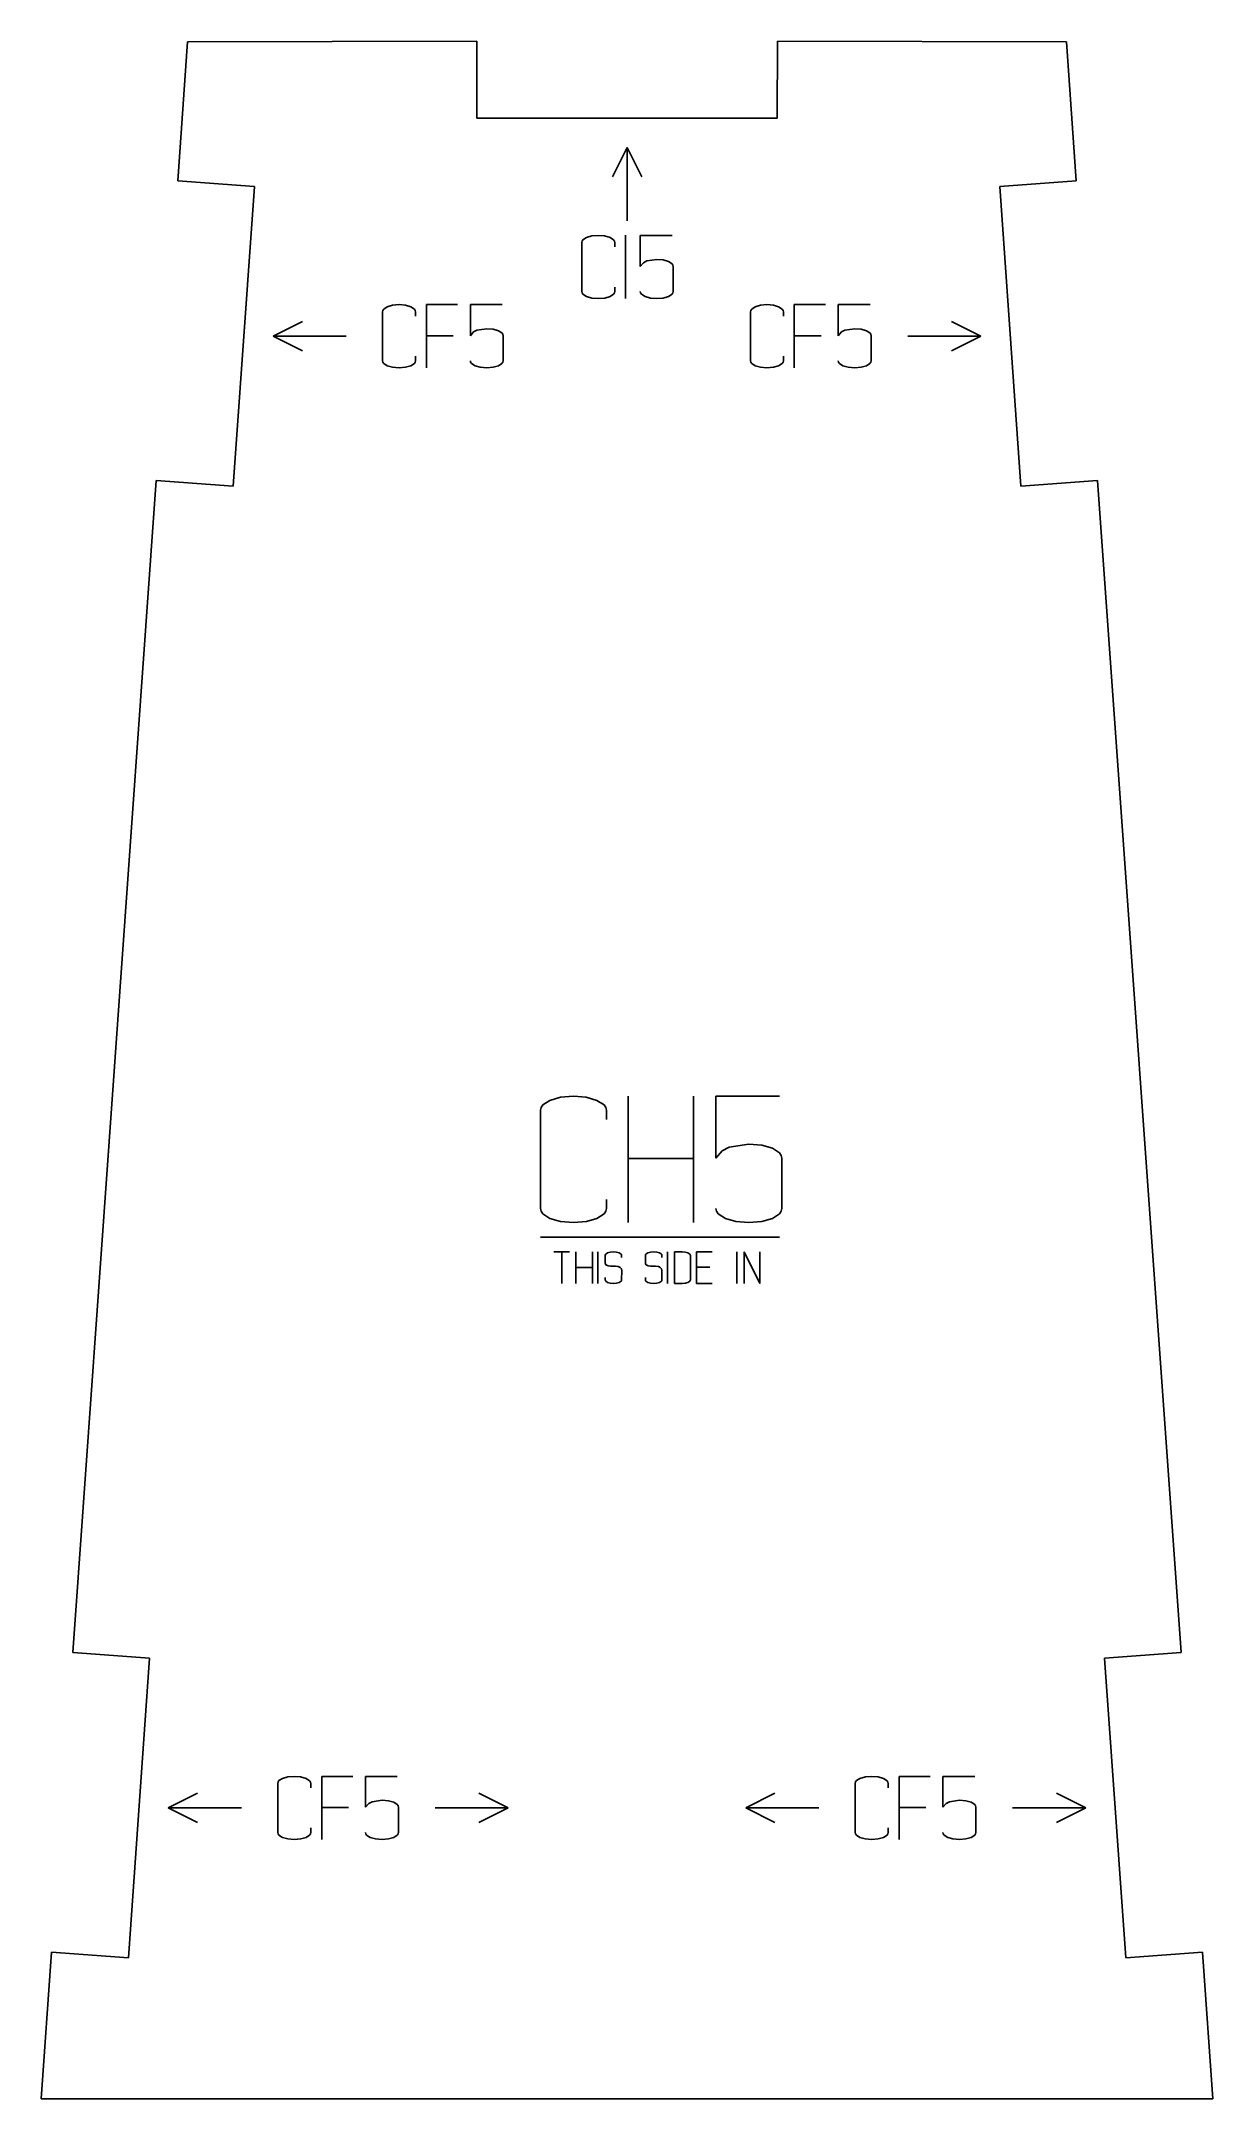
# Model space of a CAD drawing. Header units: millimetres. Extents: x 771 to 851, y -337 to -197.
import ezdxf

# ---------------------------------------------------------------- set-up
doc = ezdxf.new("R2010")
doc.units = ezdxf.units.MM
doc.layers.add('coding', color=2, linetype='Continuous')

msp = doc.modelspace()

# ---------------------------------------------------------------- linework, layer by layer
for p, q in [((780.15, -206.34), (780.83, -196.85)), ((780.83, -196.85), (800.58, -196.8)), ((800.58, -196.8), (800.58, -202.05)), ((821.08, -202.05), (821.09, -196.8)), ((840.83, -196.85), (821.09, -196.8)), ((841.5, -206.34), (840.83, -196.85)), ((800.58, -202.05), (821.08, -202.05)), ((785.39, -206.71), (780.15, -206.34)), ((836.27, -206.71), (841.5, -206.34)), ((783.93, -227.16), (785.39, -206.71)), ((837.72, -227.16), (836.27, -206.71)), ((773, -306.75), (778.69, -226.79)), ((778.69, -226.79), (783.93, -227.16)), ((842.96, -226.79), (837.72, -227.16)), ((848.66, -306.75), (842.96, -226.79)), ((778.23, -307.13), (773, -306.75)), ((776.78, -327.58), (778.23, -307.13)), ((843.42, -307.13), (848.66, -306.75)), ((844.88, -327.58), (843.42, -307.13)), ((770.83, -337.21), (771.54, -327.2)), ((771.54, -327.2), (776.78, -327.58)), ((850.11, -327.2), (844.88, -327.58)), ((850.83, -337.21), (850.11, -327.2)), ((770.83, -337.21), (850.83, -337.21))]:
    msp.add_line(p, q)
at = {"layer": 'coding'}
for p, q in [((809.83, -206.05), (810.83, -204.05)), ((810.83, -209.05), (810.83, -204.05)), ((811.83, -206.05), (810.83, -204.05)), ((807.74, -210.54), (807.76, -210.44)), ((807.76, -210.44), (807.74, -210.54)), ((807.74, -213.88), (807.74, -210.54)), ((807.74, -210.54), (807.74, -213.88)), ((807.76, -210.44), (807.82, -210.35)), ((807.82, -210.35), (807.76, -210.44)), ((807.82, -210.35), (808.06, -210.2)), ((808.06, -210.2), (807.82, -210.35)), ((808.06, -210.2), (808.43, -210.09)), ((808.43, -210.09), (808.06, -210.2)), ((808.43, -210.09), (808.87, -210.06)), ((808.87, -210.06), (808.43, -210.09)), ((808.87, -210.06), (809.3, -210.09)), ((809.3, -210.09), (808.87, -210.06)), ((809.3, -210.09), (809.67, -210.2)), ((809.67, -210.2), (809.3, -210.09)), ((809.67, -210.2), (809.91, -210.36)), ((809.91, -210.36), (809.67, -210.2)), ((809.91, -210.36), (809.97, -210.44)), ((809.97, -210.44), (809.91, -210.36)), ((809.97, -210.44), (809.99, -210.54)), ((809.99, -210.54), (809.97, -210.44)), ((809.99, -210.54), (809.99, -210.84)), ((809.99, -210.84), (809.99, -210.54)), ((810.73, -210.05), (810.73, -214.36)), ((811.73, -212.17), (811.73, -210.06)), ((811.73, -210.06), (813.91, -210.06)), ((813.91, -210.06), (811.73, -210.06)), ((811.73, -210.06), (811.73, -212.17)), ((811.95, -211.92), (811.73, -212.17)), ((811.73, -212.17), (811.95, -211.92)), ((812.18, -211.79), (811.95, -211.92)), ((811.95, -211.92), (812.18, -211.79)), ((812.86, -211.69), (812.18, -211.79)), ((812.18, -211.79), (812.86, -211.69)), ((813.3, -211.73), (812.86, -211.69)), ((812.86, -211.69), (813.3, -211.73)), ((813.66, -211.83), (813.3, -211.73)), ((813.3, -211.73), (813.66, -211.83)), ((813.9, -211.99), (813.66, -211.83)), ((813.66, -211.83), (813.9, -211.99)), ((813.96, -212.08), (813.9, -211.99)), ((813.9, -211.99), (813.96, -212.08)), ((813.98, -212.17), (813.96, -212.08)), ((813.96, -212.08), (813.98, -212.17)), ((813.98, -213.88), (813.98, -212.17)), ((813.98, -212.17), (813.98, -213.88)), ((794.46, -214.92), (794.82, -214.82)), ((794.82, -214.82), (795.26, -214.78)), ((795.26, -214.78), (795.7, -214.82)), ((795.7, -214.82), (796.06, -214.92)), ((797.13, -216.91), (797.13, -214.78)), ((799.26, -214.78), (797.13, -214.78)), ((802.3, -214.78), (800.13, -214.78)), ((800.13, -214.78), (800.13, -216.9)), ((807.76, -213.98), (807.74, -213.88)), ((807.74, -213.88), (807.76, -213.98)), ((807.82, -214.07), (807.76, -213.98)), ((807.76, -213.98), (807.82, -214.07)), ((808.06, -214.23), (807.82, -214.07)), ((807.82, -214.07), (808.06, -214.23)), ((808.42, -214.33), (808.06, -214.23)), ((808.06, -214.23), (808.42, -214.33)), ((808.87, -214.36), (808.42, -214.33)), ((808.42, -214.33), (808.87, -214.36)), ((809.31, -214.33), (808.87, -214.36)), ((808.87, -214.36), (809.31, -214.33)), ((809.67, -214.23), (809.31, -214.33)), ((809.31, -214.33), (809.67, -214.23)), ((809.91, -214.07), (809.67, -214.23)), ((809.67, -214.23), (809.91, -214.07)), ((809.97, -213.98), (809.91, -214.07)), ((809.91, -214.07), (809.97, -213.98)), ((809.99, -213.88), (809.97, -213.98)), ((809.97, -213.98), (809.99, -213.88)), ((809.99, -213.58), (809.99, -213.88)), ((809.99, -213.88), (809.99, -213.58)), ((811.75, -213.98), (811.73, -213.88)), ((811.73, -213.88), (811.75, -213.98)), ((811.81, -214.07), (811.75, -213.98)), ((811.75, -213.98), (811.81, -214.07)), ((812.06, -214.22), (811.81, -214.07)), ((811.81, -214.07), (812.06, -214.22)), ((812.42, -214.33), (812.06, -214.22)), ((812.06, -214.22), (812.42, -214.33)), ((812.86, -214.36), (812.42, -214.33)), ((813.3, -214.33), (812.86, -214.36)), ((813.3, -214.33), (813.66, -214.22)), ((813.66, -214.22), (813.3, -214.33)), ((813.66, -214.22), (813.9, -214.07)), ((813.9, -214.07), (813.66, -214.22)), ((813.9, -214.07), (813.96, -213.98)), ((813.96, -213.98), (813.9, -214.07)), ((813.96, -213.98), (813.98, -213.88)), ((813.98, -213.88), (813.96, -213.98)), ((819.58, -214.92), (819.94, -214.82)), ((819.94, -214.82), (820.38, -214.78)), ((820.38, -214.78), (820.82, -214.82)), ((820.82, -214.82), (821.18, -214.92)), ((822.25, -216.91), (822.25, -214.78)), ((824.38, -214.78), (822.25, -214.78)), ((827.42, -214.78), (825.25, -214.78)), ((825.25, -214.78), (825.25, -216.9)), ((788.66, -215.94), (786.66, -216.94)), ((794.14, -215.26), (794.16, -215.17)), ((794.14, -218.61), (794.14, -215.26)), ((794.16, -215.17), (794.22, -215.08)), ((794.22, -215.08), (794.46, -214.92)), ((796.06, -214.92), (796.31, -215.08)), ((796.31, -215.08), (796.37, -215.17)), ((796.37, -215.17), (796.39, -215.26)), ((796.39, -215.57), (796.39, -215.26)), ((819.26, -215.26), (819.28, -215.17)), ((819.26, -218.61), (819.26, -215.26)), ((819.28, -215.17), (819.34, -215.08)), ((819.34, -215.08), (819.58, -214.92)), ((821.18, -214.92), (821.42, -215.08)), ((821.42, -215.08), (821.49, -215.17)), ((821.49, -215.17), (821.51, -215.26)), ((821.51, -215.57), (821.51, -215.26)), ((832.99, -215.94), (834.99, -216.94)), ((791.66, -216.94), (786.66, -216.94)), ((788.66, -217.94), (786.66, -216.94)), ((797.13, -219.09), (797.13, -216.91)), ((798.96, -216.91), (797.13, -216.91)), ((800.13, -216.9), (800.34, -216.64)), ((800.58, -216.52), (800.34, -216.64)), ((801.25, -216.42), (800.58, -216.52)), ((801.25, -216.42), (801.69, -216.45)), ((801.69, -216.45), (802.05, -216.56)), ((802.05, -216.56), (802.29, -216.71)), ((802.29, -216.71), (802.35, -216.8)), ((802.35, -216.8), (802.37, -216.9)), ((802.37, -216.9), (802.37, -218.61)), ((822.25, -219.09), (822.25, -216.91)), ((824.08, -216.91), (822.25, -216.91)), ((825.25, -216.9), (825.46, -216.64)), ((825.7, -216.52), (825.46, -216.64)), ((826.37, -216.42), (825.7, -216.52)), ((826.37, -216.42), (826.81, -216.45)), ((826.81, -216.45), (827.17, -216.56)), ((827.17, -216.56), (827.41, -216.71)), ((827.41, -216.71), (827.47, -216.8)), ((827.47, -216.8), (827.49, -216.9)), ((827.49, -216.9), (827.49, -218.61)), ((829.99, -216.94), (834.99, -216.94)), ((832.99, -217.94), (834.99, -216.94)), ((794.16, -218.71), (794.14, -218.61)), ((794.22, -218.8), (794.16, -218.71)), ((794.46, -218.95), (794.22, -218.8)), ((794.82, -219.05), (794.46, -218.95)), ((796.06, -218.95), (795.71, -219.05)), ((796.31, -218.79), (796.06, -218.95)), ((796.37, -218.7), (796.31, -218.79)), ((796.39, -218.61), (796.37, -218.7)), ((796.39, -218.3), (796.39, -218.61)), ((800.13, -218.61), (800.15, -218.7)), ((800.21, -218.79), (800.15, -218.7)), ((800.45, -218.95), (800.21, -218.79)), ((800.81, -219.05), (800.45, -218.95)), ((802.05, -218.95), (801.69, -219.05)), ((802.29, -218.79), (802.05, -218.95)), ((802.35, -218.7), (802.29, -218.79)), ((802.37, -218.61), (802.35, -218.7)), ((819.28, -218.71), (819.26, -218.61)), ((819.34, -218.8), (819.28, -218.71)), ((819.58, -218.95), (819.34, -218.8)), ((819.94, -219.05), (819.58, -218.95)), ((821.18, -218.95), (820.83, -219.05)), ((821.42, -218.79), (821.18, -218.95)), ((821.49, -218.7), (821.42, -218.79)), ((821.51, -218.61), (821.49, -218.7)), ((821.51, -218.3), (821.51, -218.61)), ((825.25, -218.61), (825.27, -218.7)), ((825.33, -218.79), (825.27, -218.7)), ((825.57, -218.95), (825.33, -218.79)), ((825.93, -219.05), (825.57, -218.95)), ((827.17, -218.95), (826.81, -219.05)), ((827.41, -218.79), (827.17, -218.95)), ((827.47, -218.7), (827.41, -218.79)), ((827.49, -218.61), (827.47, -218.7)), ((795.26, -219.09), (794.82, -219.05)), ((795.71, -219.05), (795.26, -219.09)), ((801.25, -219.09), (800.81, -219.05)), ((801.69, -219.05), (801.25, -219.09)), ((820.38, -219.09), (819.94, -219.05)), ((820.83, -219.05), (820.38, -219.09)), ((826.37, -219.09), (825.93, -219.05)), ((826.81, -219.05), (826.37, -219.09)), ((804.96, -269.56), (804.92, -269.75)), ((805.08, -269.39), (804.96, -269.56)), ((805.56, -269.08), (805.08, -269.39)), ((806.29, -268.86), (805.56, -269.08)), ((807.17, -268.79), (806.29, -268.86)), ((808.04, -268.86), (807.17, -268.79)), ((808.77, -269.08), (808.04, -268.86)), ((809.26, -269.39), (808.77, -269.08)), ((809.38, -269.57), (809.26, -269.39)), ((809.42, -269.75), (809.38, -269.57)), ((810.9, -273.04), (810.9, -268.79)), ((815.37, -268.79), (815.37, -273.04)), ((821.24, -268.79), (816.9, -268.79)), ((816.9, -273.03), (816.9, -268.79)), ((804.92, -269.75), (804.92, -276.45)), ((809.42, -270.37), (809.42, -269.75)), ((817.33, -272.52), (817.8, -272.26)), ((817.8, -272.26), (819.15, -272.06)), ((819.15, -272.06), (820.03, -272.13)), ((820.03, -272.13), (820.75, -272.34)), ((821.23, -272.66), (820.75, -272.34)), ((810.9, -273.04), (815.37, -273.04)), ((810.9, -277.41), (810.9, -273.04)), ((815.37, -273.04), (815.37, -277.41)), ((816.9, -273.03), (817.33, -272.52)), ((821.23, -272.66), (821.35, -272.83)), ((821.35, -272.83), (821.39, -273.03)), ((821.39, -273.03), (821.39, -276.45)), ((804.92, -276.45), (804.96, -276.64)), ((809.38, -276.64), (809.42, -276.45)), ((809.42, -276.45), (809.42, -275.84)), ((816.9, -276.45), (816.94, -276.64)), ((821.39, -276.45), (821.35, -276.64)), ((804.96, -276.64), (805.08, -276.82)), ((805.08, -276.82), (805.56, -277.13)), ((805.56, -277.13), (806.28, -277.34)), ((806.28, -277.34), (807.17, -277.41)), ((807.17, -277.41), (808.06, -277.34)), ((808.06, -277.34), (808.77, -277.13)), ((808.77, -277.13), (809.26, -276.82)), ((809.26, -276.82), (809.38, -276.64)), ((816.94, -276.64), (817.06, -276.82)), ((817.06, -276.82), (817.54, -277.13)), ((818.26, -277.34), (817.54, -277.13)), ((819.15, -277.41), (818.26, -277.34)), ((820.03, -277.34), (819.15, -277.41)), ((820.75, -277.13), (820.03, -277.34)), ((821.23, -276.82), (820.75, -277.13)), ((821.35, -276.64), (821.23, -276.82)), ((804.92, -278.41), (821.24, -278.41)), ((806.38, -279.41), (805.84, -279.41)), ((805.84, -279.41), (806.91, -279.41)), ((806.91, -279.41), (806.38, -279.41)), ((806.38, -279.41), (806.38, -281.57)), ((806.38, -281.57), (806.38, -279.41)), ((807.34, -281.57), (807.34, -279.41)), ((807.34, -279.41), (807.34, -280.47)), ((807.34, -280.47), (808.46, -280.47)), ((808.46, -280.47), (807.34, -280.47)), ((807.34, -280.47), (807.34, -281.57)), ((808.46, -280.47), (808.46, -279.41)), ((808.46, -279.41), (808.46, -281.57)), ((808.46, -281.57), (808.46, -280.47)), ((808.84, -279.41), (808.84, -281.57)), ((809.34, -279.65), (809.35, -279.6)), ((809.35, -279.6), (809.34, -279.65)), ((809.34, -280.19), (809.34, -279.65)), ((809.34, -279.65), (809.34, -280.19)), ((809.35, -280.24), (809.34, -280.19)), ((809.34, -280.19), (809.35, -280.24)), ((809.35, -279.6), (809.38, -279.56)), ((809.38, -279.56), (809.35, -279.6)), ((809.39, -280.29), (809.35, -280.24)), ((809.35, -280.24), (809.39, -280.29)), ((809.38, -279.56), (809.5, -279.48)), ((809.5, -279.48), (809.38, -279.56)), ((809.53, -280.37), (809.39, -280.29)), ((809.39, -280.29), (809.53, -280.37)), ((809.5, -279.48), (809.68, -279.43)), ((809.68, -279.43), (809.5, -279.48)), ((809.7, -280.39), (809.53, -280.37)), ((809.53, -280.37), (809.7, -280.39)), ((809.68, -279.43), (809.9, -279.41)), ((809.9, -279.41), (809.68, -279.43)), ((810.04, -280.4), (809.7, -280.39)), ((809.7, -280.39), (810.04, -280.4)), ((809.9, -279.41), (810.12, -279.43)), ((810.12, -279.43), (809.9, -279.41)), ((810.23, -280.42), (810.04, -280.4)), ((810.04, -280.4), (810.23, -280.42)), ((810.12, -279.43), (810.3, -279.48)), ((810.3, -279.48), (810.12, -279.43)), ((810.36, -280.47), (810.23, -280.42)), ((810.23, -280.42), (810.36, -280.47)), ((810.3, -279.48), (810.42, -279.56)), ((810.42, -279.56), (810.3, -279.48)), ((810.44, -280.56), (810.36, -280.47)), ((810.36, -280.47), (810.44, -280.56)), ((810.42, -279.56), (810.45, -279.6)), ((810.45, -279.6), (810.42, -279.56)), ((810.47, -280.69), (810.44, -280.56)), ((810.44, -280.56), (810.47, -280.69)), ((810.45, -279.6), (810.46, -279.65)), ((810.46, -279.65), (810.45, -279.6)), ((810.46, -279.65), (810.46, -279.8)), ((810.46, -279.8), (810.46, -279.65)), ((810.46, -281.33), (810.47, -280.69)), ((810.47, -280.69), (810.46, -281.33)), ((812.08, -279.65), (812.09, -279.6)), ((812.09, -279.6), (812.08, -279.65)), ((812.08, -280.19), (812.08, -279.65)), ((812.08, -279.65), (812.08, -280.19)), ((812.1, -280.24), (812.08, -280.19)), ((812.08, -280.19), (812.1, -280.24)), ((812.09, -279.6), (812.12, -279.56)), ((812.12, -279.56), (812.09, -279.6)), ((812.13, -280.29), (812.1, -280.24)), ((812.1, -280.24), (812.13, -280.29)), ((812.12, -279.56), (812.24, -279.48)), ((812.24, -279.48), (812.12, -279.56)), ((812.28, -280.37), (812.13, -280.29)), ((812.13, -280.29), (812.28, -280.37)), ((812.24, -279.48), (812.42, -279.43)), ((812.42, -279.43), (812.24, -279.48)), ((812.44, -280.39), (812.28, -280.37)), ((812.28, -280.37), (812.44, -280.39)), ((812.42, -279.43), (812.65, -279.41)), ((812.65, -279.41), (812.42, -279.43)), ((812.78, -280.4), (812.44, -280.39)), ((812.44, -280.39), (812.78, -280.4)), ((812.65, -279.41), (812.87, -279.43)), ((812.87, -279.43), (812.65, -279.41)), ((812.97, -280.42), (812.78, -280.4)), ((812.78, -280.4), (812.97, -280.42)), ((812.87, -279.43), (813.05, -279.48)), ((813.05, -279.48), (812.87, -279.43)), ((813.1, -280.47), (812.97, -280.42)), ((812.97, -280.42), (813.1, -280.47)), ((813.05, -279.48), (813.17, -279.56)), ((813.17, -279.56), (813.05, -279.48)), ((813.19, -280.56), (813.1, -280.47)), ((813.1, -280.47), (813.19, -280.56)), ((813.17, -279.56), (813.2, -279.6)), ((813.2, -279.6), (813.17, -279.56)), ((813.21, -280.69), (813.19, -280.56)), ((813.19, -280.56), (813.21, -280.69)), ((813.2, -279.6), (813.21, -279.65)), ((813.21, -279.65), (813.2, -279.6)), ((813.21, -279.65), (813.21, -279.8)), ((813.21, -279.8), (813.21, -279.65)), ((813.21, -281.33), (813.21, -280.69)), ((813.21, -280.69), (813.21, -281.33)), ((813.58, -279.41), (813.58, -281.57)), ((814.08, -281.57), (814.08, -279.41)), ((814.08, -279.41), (814.59, -279.41)), ((814.59, -279.41), (814.8, -279.43)), ((814.8, -279.43), (814.99, -279.48)), ((814.99, -279.48), (815.11, -279.56)), ((815.11, -279.56), (815.14, -279.61)), ((815.14, -279.61), (815.15, -279.65)), ((815.15, -279.65), (815.15, -281.33)), ((815.58, -281.57), (815.58, -279.41)), ((815.58, -279.41), (816.64, -279.41)), ((816.64, -279.41), (815.58, -279.41)), ((815.58, -279.41), (815.58, -280.46)), ((815.58, -280.46), (816.49, -280.46)), ((816.49, -280.46), (815.58, -280.46)), ((815.58, -280.46), (815.58, -281.57)), ((818.32, -279.41), (818.32, -281.57)), ((818.82, -281.57), (818.82, -279.41)), ((818.82, -279.41), (819.9, -281.57)), ((819.9, -281.57), (818.82, -279.41)), ((818.82, -279.41), (818.82, -281.57)), ((819.9, -281.57), (819.9, -279.41)), ((819.9, -279.41), (819.9, -281.57)), ((809.34, -281.17), (809.34, -281.33)), ((809.34, -281.33), (809.34, -281.17)), ((809.34, -281.33), (809.35, -281.37)), ((809.35, -281.37), (809.34, -281.33)), ((809.35, -281.37), (809.38, -281.42)), ((809.38, -281.42), (809.35, -281.37)), ((809.38, -281.42), (809.5, -281.5)), ((809.5, -281.5), (809.38, -281.42)), ((809.5, -281.5), (809.68, -281.55)), ((809.68, -281.55), (809.5, -281.5)), ((809.68, -281.55), (809.9, -281.57)), ((809.9, -281.57), (809.68, -281.55)), ((809.9, -281.57), (810.12, -281.55)), ((810.12, -281.55), (809.9, -281.57)), ((810.12, -281.55), (810.3, -281.5)), ((810.3, -281.5), (810.12, -281.55)), ((810.3, -281.5), (810.42, -281.42)), ((810.42, -281.42), (810.3, -281.5)), ((810.42, -281.42), (810.45, -281.37)), ((810.45, -281.37), (810.42, -281.42)), ((810.45, -281.37), (810.46, -281.33)), ((810.46, -281.33), (810.45, -281.37)), ((812.08, -281.17), (812.08, -281.33)), ((812.08, -281.33), (812.08, -281.17)), ((812.08, -281.33), (812.09, -281.37)), ((812.09, -281.37), (812.08, -281.33)), ((812.09, -281.37), (812.12, -281.42)), ((812.12, -281.42), (812.09, -281.37)), ((812.12, -281.42), (812.24, -281.5)), ((812.24, -281.5), (812.12, -281.42)), ((812.24, -281.5), (812.42, -281.55)), ((812.42, -281.55), (812.24, -281.5)), ((812.42, -281.55), (812.65, -281.57)), ((812.65, -281.57), (812.42, -281.55)), ((812.65, -281.57), (812.87, -281.55)), ((812.87, -281.55), (812.65, -281.57)), ((812.87, -281.55), (813.05, -281.5)), ((813.05, -281.5), (812.87, -281.55)), ((813.05, -281.5), (813.17, -281.42)), ((813.17, -281.42), (813.05, -281.5)), ((813.17, -281.42), (813.2, -281.37)), ((813.2, -281.37), (813.17, -281.42)), ((813.2, -281.37), (813.21, -281.33)), ((813.21, -281.33), (813.2, -281.37)), ((814.59, -281.57), (814.08, -281.57)), ((814.81, -281.55), (814.59, -281.57)), ((814.99, -281.5), (814.81, -281.55)), ((815.11, -281.42), (814.99, -281.5)), ((815.14, -281.37), (815.11, -281.42)), ((815.15, -281.33), (815.14, -281.37)), ((815.58, -281.57), (816.64, -281.57)), ((816.64, -281.57), (815.58, -281.57)), ((786.98, -315.68), (787, -315.58)), ((786.98, -319.03), (786.98, -315.68)), ((787, -315.58), (787.06, -315.49)), ((787.06, -315.49), (787.3, -315.34)), ((787.3, -315.34), (787.67, -315.23)), ((787.67, -315.23), (788.11, -315.2)), ((788.11, -315.2), (788.54, -315.23)), ((788.54, -315.23), (788.91, -315.34)), ((788.91, -315.34), (789.15, -315.5)), ((789.15, -315.5), (789.21, -315.59)), ((789.21, -315.59), (789.23, -315.68)), ((789.23, -315.98), (789.23, -315.68)), ((789.98, -317.33), (789.98, -315.2)), ((792.1, -315.2), (789.98, -315.2)), ((795.14, -315.2), (792.97, -315.2)), ((792.97, -315.2), (792.97, -317.31)), ((826.41, -315.68), (826.43, -315.58)), ((826.41, -319.03), (826.41, -315.68)), ((826.43, -315.58), (826.49, -315.49)), ((826.49, -315.49), (826.73, -315.34)), ((826.73, -315.34), (827.1, -315.23)), ((827.1, -315.23), (827.54, -315.2)), ((827.54, -315.2), (827.97, -315.23)), ((827.97, -315.23), (828.34, -315.34)), ((828.34, -315.34), (828.58, -315.5)), ((828.58, -315.5), (828.64, -315.59)), ((828.64, -315.59), (828.66, -315.68)), ((828.66, -315.98), (828.66, -315.68)), ((829.4, -317.33), (829.4, -315.2)), ((831.53, -315.2), (829.4, -315.2)), ((834.57, -315.2), (832.4, -315.2)), ((832.4, -315.2), (832.4, -317.31)), ((781.5, -316.35), (779.5, -317.35)), ((792.97, -317.31), (793.19, -317.06)), ((793.42, -316.93), (793.19, -317.06)), ((794.1, -316.83), (793.42, -316.93)), ((794.1, -316.83), (794.54, -316.87)), ((794.54, -316.87), (794.9, -316.97)), ((794.9, -316.97), (795.14, -317.13)), ((795.14, -317.13), (795.2, -317.22)), ((795.2, -317.22), (795.22, -317.31)), ((795.22, -317.31), (795.22, -319.03)), ((800.72, -316.35), (802.72, -317.35)), ((820.93, -316.35), (818.93, -317.35)), ((832.4, -317.31), (832.62, -317.06)), ((832.85, -316.93), (832.62, -317.06)), ((833.52, -316.83), (832.85, -316.93)), ((833.52, -316.83), (833.97, -316.87)), ((833.97, -316.87), (834.33, -316.97)), ((834.33, -316.97), (834.57, -317.13)), ((834.57, -317.13), (834.63, -317.22)), ((834.63, -317.22), (834.65, -317.31)), ((834.65, -317.31), (834.65, -319.03)), ((840.15, -316.35), (842.15, -317.35)), ((784.5, -317.35), (779.5, -317.35)), ((781.5, -318.35), (779.5, -317.35)), ((789.23, -318.72), (789.23, -319.03)), ((789.98, -319.51), (789.98, -317.33)), ((791.8, -317.33), (789.98, -317.33)), ((797.72, -317.35), (802.72, -317.35)), ((800.72, -318.35), (802.72, -317.35)), ((823.93, -317.35), (818.93, -317.35)), ((820.93, -318.35), (818.93, -317.35)), ((828.66, -318.72), (828.66, -319.03)), ((829.4, -319.51), (829.4, -317.33)), ((831.23, -317.33), (829.4, -317.33)), ((837.15, -317.35), (842.15, -317.35)), ((840.15, -318.35), (842.15, -317.35)), ((787, -319.12), (786.98, -319.03)), ((787.06, -319.21), (787, -319.12)), ((787.3, -319.37), (787.06, -319.21)), ((787.66, -319.47), (787.3, -319.37)), ((788.11, -319.51), (787.66, -319.47)), ((788.55, -319.47), (788.11, -319.51)), ((788.91, -319.37), (788.55, -319.47)), ((789.15, -319.21), (788.91, -319.37)), ((789.21, -319.12), (789.15, -319.21)), ((789.23, -319.03), (789.21, -319.12)), ((792.97, -319.03), (792.99, -319.12)), ((793.05, -319.21), (792.99, -319.12)), ((793.29, -319.37), (793.05, -319.21)), ((793.66, -319.47), (793.29, -319.37)), ((794.1, -319.51), (793.66, -319.47)), ((794.54, -319.47), (794.1, -319.51)), ((794.9, -319.37), (794.54, -319.47)), ((795.14, -319.21), (794.9, -319.37)), ((795.2, -319.12), (795.14, -319.21)), ((795.22, -319.03), (795.2, -319.12)), ((826.43, -319.12), (826.41, -319.03)), ((826.49, -319.21), (826.43, -319.12)), ((826.73, -319.37), (826.49, -319.21)), ((827.09, -319.47), (826.73, -319.37)), ((827.54, -319.51), (827.09, -319.47)), ((827.98, -319.47), (827.54, -319.51)), ((828.34, -319.37), (827.98, -319.47)), ((828.58, -319.21), (828.34, -319.37)), ((828.64, -319.12), (828.58, -319.21)), ((828.66, -319.03), (828.64, -319.12)), ((832.4, -319.03), (832.42, -319.12)), ((832.48, -319.21), (832.42, -319.12)), ((832.72, -319.37), (832.48, -319.21)), ((833.08, -319.47), (832.72, -319.37)), ((833.52, -319.51), (833.08, -319.47)), ((833.97, -319.47), (833.52, -319.51)), ((834.33, -319.37), (833.97, -319.47)), ((834.57, -319.21), (834.33, -319.37)), ((834.63, -319.12), (834.57, -319.21)), ((834.65, -319.03), (834.63, -319.12))]:
    msp.add_line(p, q, dxfattribs=at)

doc.saveas('drawing.dxf')
